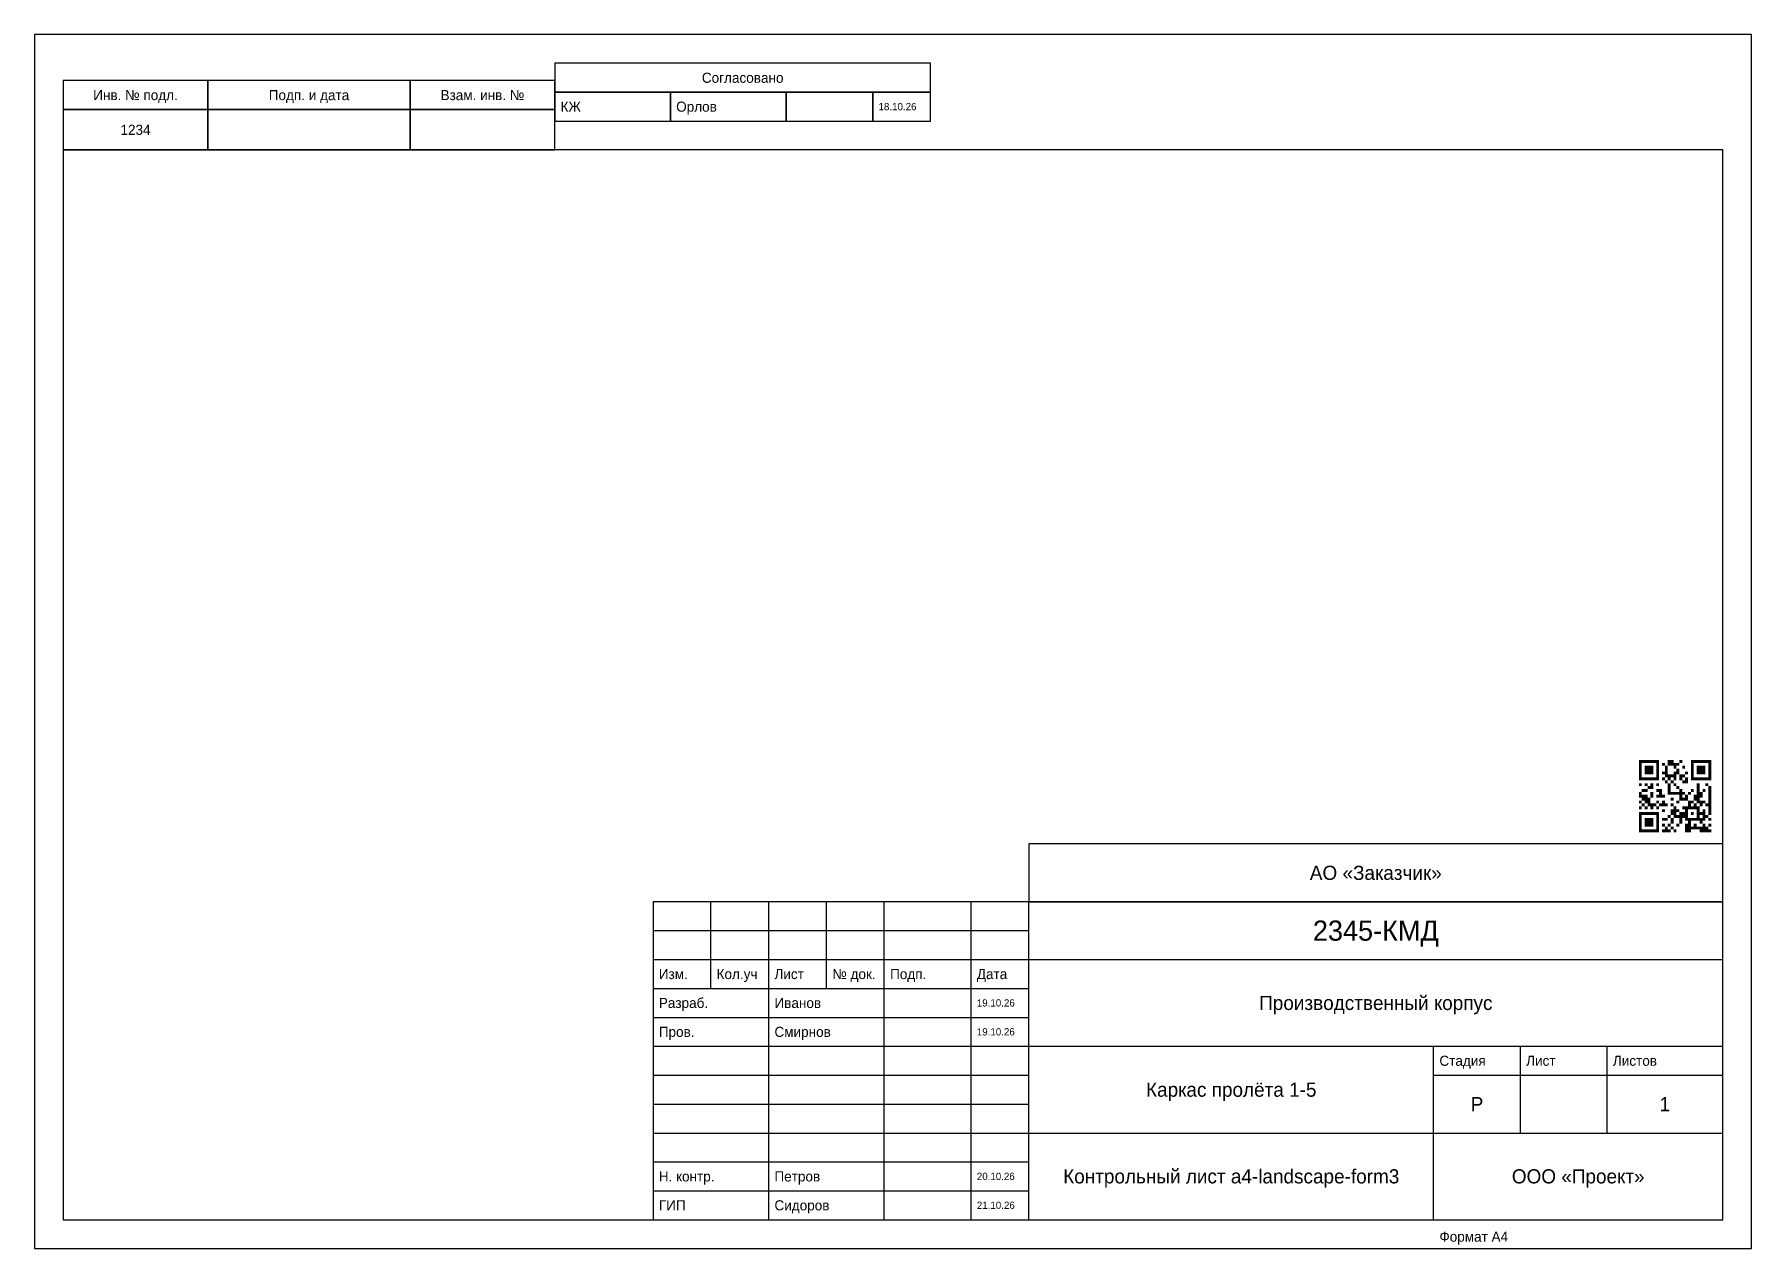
# Model space of a CAD drawing. Header units: millimetres. Extents: x 0 to 297, y 0 to 210.
import ezdxf
from ezdxf.enums import TextEntityAlignment as Align

# ---------------------------------------------------------------- set-up
doc = ezdxf.new("R2010")
doc.units = ezdxf.units.MM
for name, color, linetype in [('OB_FRAME', 7, 'CONTINUOUS'), ('OB_TEXT', 7, 'CONTINUOUS'), ('OB_THIN', 3, 'CONTINUOUS')]:
    doc.layers.add(name, color=color, linetype=linetype)

msp = doc.modelspace()

# ---------------------------------------------------------------- linework, layer by layer
at = {"layer": 'OB_FRAME'}
for p, q in [((292, 60), (107, 60)), ((107, 60), (107, 5)), ((117, 45), (117, 60)), ((127, 5), (127, 60)), ((137, 45), (137, 60)), ((147, 5), (147, 60)), ((162, 5), (162, 60)), ((172, 5), (172, 60)), ((292, 5), (292, 60)), ((172, 50), (292, 50)), ((107, 45), (172, 45)), ((172, 35), (292, 35)), ((242, 5), (242, 35)), ((257, 20), (257, 35)), ((272, 20), (272, 35)), ((172, 20), (292, 20)), ((107, 5), (292, 5))]:
    msp.add_line(p, q, dxfattribs=at)
for points in [[(90, 200), (155, 200), (155, 205), (90, 205), (90, 200)], [(5, 197), (30, 197), (30, 202), (5, 202), (5, 197)], [(30, 197), (65, 197), (65, 202), (30, 202), (30, 197)], [(65, 197), (90, 197), (90, 202), (65, 202), (65, 197)], [(5, 190), (30, 190), (30, 197), (5, 197), (5, 190)], [(30, 190), (65, 190), (65, 197), (30, 197), (30, 190)], [(65, 190), (90, 190), (90, 197), (65, 197), (65, 190)], [(5, 5), (292, 5), (292, 190), (5, 190), (5, 5)], [(172, 60), (292, 60), (292, 70), (172, 70), (172, 60)]]:
    msp.add_lwpolyline(points, dxfattribs=at)
for points in [[(277.5, 84), (278, 84), (277.5, 84.5), (278, 84.5)], [(277.5, 83.5), (278, 83.5), (277.5, 84), (278, 84)], [(277.5, 83), (278, 83), (277.5, 83.5), (278, 83.5)], [(278, 84), (278.5, 84), (278, 84.5), (278.5, 84.5)], [(278.5, 84), (279, 84), (278.5, 84.5), (279, 84.5)], [(278.5, 83), (279, 83), (278.5, 83.5), (279, 83.5)], [(279, 84), (279.5, 84), (279, 84.5), (279.5, 84.5)], [(279, 83), (279.5, 83), (279, 83.5), (279.5, 83.5)], [(279.5, 84), (280, 84), (279.5, 84.5), (280, 84.5)], [(279.5, 83), (280, 83), (279.5, 83.5), (280, 83.5)], [(280, 84), (280.5, 84), (280, 84.5), (280.5, 84.5)], [(280.5, 84), (281, 84), (280.5, 84.5), (281, 84.5)], [(280.5, 83.5), (281, 83.5), (280.5, 84), (281, 84)], [(280.5, 83), (281, 83), (280.5, 83.5), (281, 83.5)], [(281.5, 83.5), (282, 83.5), (281.5, 84), (282, 84)], [(282, 83), (282.5, 83), (282, 83.5), (282.5, 83.5)], [(282.5, 84), (283, 84), (282.5, 84.5), (283, 84.5)], [(282.5, 83.5), (283, 83.5), (282.5, 84), (283, 84)], [(283, 84), (283.5, 84), (283, 84.5), (283.5, 84.5)], [(283, 83.5), (283.5, 83.5), (283, 84), (283.5, 84)], [(283.5, 83.5), (284, 83.5), (283.5, 84), (284, 84)], [(283.5, 83), (284, 83), (283.5, 83.5), (284, 83.5)], [(284, 83.5), (284.5, 83.5), (284, 84), (284.5, 84)], [(284.5, 84), (285, 84), (284.5, 84.5), (285, 84.5)], [(285, 83), (285.5, 83), (285, 83.5), (285.5, 83.5)], [(286.5, 84), (287, 84), (286.5, 84.5), (287, 84.5)], [(286.5, 83.5), (287, 83.5), (286.5, 84), (287, 84)], [(286.5, 83), (287, 83), (286.5, 83.5), (287, 83.5)], [(287, 84), (287.5, 84), (287, 84.5), (287.5, 84.5)], [(287.5, 84), (288, 84), (287.5, 84.5), (288, 84.5)], [(287.5, 83), (288, 83), (287.5, 83.5), (288, 83.5)], [(288, 84), (288.5, 84), (288, 84.5), (288.5, 84.5)], [(288, 83), (288.5, 83), (288, 83.5), (288.5, 83.5)], [(288.5, 84), (289, 84), (288.5, 84.5), (289, 84.5)], [(288.5, 83), (289, 83), (288.5, 83.5), (289, 83.5)], [(289, 84), (289.5, 84), (289, 84.5), (289.5, 84.5)], [(289.5, 84), (290, 84), (289.5, 84.5), (290, 84.5)], [(289.5, 83.5), (290, 83.5), (289.5, 84), (290, 84)], [(289.5, 83), (290, 83), (289.5, 83.5), (290, 83.5)], [(277.5, 82.5), (278, 82.5), (277.5, 83), (278, 83)], [(277.5, 82), (278, 82), (277.5, 82.5), (278, 82.5)], [(277.5, 81.5), (278, 81.5), (277.5, 82), (278, 82)], [(277.5, 81), (278, 81), (277.5, 81.5), (278, 81.5)], [(277.5, 80), (278, 80), (277.5, 80.5), (278, 80.5)], [(278, 81), (278.5, 81), (278, 81.5), (278.5, 81.5)], [(278.5, 82.5), (279, 82.5), (278.5, 83), (279, 83)], [(278.5, 82), (279, 82), (278.5, 82.5), (279, 82.5)], [(278.5, 81), (279, 81), (278.5, 81.5), (279, 81.5)], [(278.5, 80), (279, 80), (278.5, 80.5), (279, 80.5)], [(279, 82.5), (279.5, 82.5), (279, 83), (279.5, 83)], [(279, 82), (279.5, 82), (279, 82.5), (279.5, 82.5)], [(279, 81), (279.5, 81), (279, 81.5), (279.5, 81.5)], [(279.5, 82.5), (280, 82.5), (279.5, 83), (280, 83)], [(279.5, 82), (280, 82), (279.5, 82.5), (280, 82.5)], [(279.5, 81), (280, 81), (279.5, 81.5), (280, 81.5)], [(279.5, 80), (280, 80), (279.5, 80.5), (280, 80.5)], [(280, 81), (280.5, 81), (280, 81.5), (280.5, 81.5)], [(280.5, 82.5), (281, 82.5), (280.5, 83), (281, 83)], [(280.5, 82), (281, 82), (280.5, 82.5), (281, 82.5)], [(280.5, 81.5), (281, 81.5), (280.5, 82), (281, 82)], [(280.5, 81), (281, 81), (280.5, 81.5), (281, 81.5)], [(280.5, 80), (281, 80), (280.5, 80.5), (281, 80.5)], [(281.5, 82), (282, 82), (281.5, 82.5), (282, 82.5)], [(281.5, 81), (282, 81), (281.5, 81.5), (282, 81.5)], [(282, 82.5), (282.5, 82.5), (282, 83), (282.5, 83)], [(282, 82), (282.5, 82), (282, 82.5), (282.5, 82.5)], [(282, 81.5), (282.5, 81.5), (282, 82), (282.5, 82)], [(282, 80.5), (282.5, 80.5), (282, 81), (282.5, 81)], [(282.5, 81.5), (283, 81.5), (282.5, 82), (283, 82)], [(282.5, 81), (283, 81), (282.5, 81.5), (283, 81.5)], [(282.5, 80), (283, 80), (282.5, 80.5), (283, 80.5)], [(283, 81.5), (283.5, 81.5), (283, 82), (283.5, 82)], [(283, 80.5), (283.5, 80.5), (283, 81), (283.5, 81)], [(283.5, 82), (284, 82), (283.5, 82.5), (284, 82.5)], [(283.5, 81.5), (284, 81.5), (283.5, 82), (284, 82)], [(283.5, 81), (284, 81), (283.5, 81.5), (284, 81.5)], [(283.5, 80), (284, 80), (283.5, 80.5), (284, 80.5)], [(284, 82.5), (284.5, 82.5), (284, 83), (284.5, 83)], [(284, 82), (284.5, 82), (284, 82.5), (284.5, 82.5)], [(284.5, 81.5), (285, 81.5), (284.5, 82), (285, 82)], [(284.5, 81), (285, 81), (284.5, 81.5), (285, 81.5)], [(285, 81.5), (285.5, 81.5), (285, 82), (285.5, 82)], [(285, 80.5), (285.5, 80.5), (285, 81), (285.5, 81)], [(285.5, 82), (286, 82), (285.5, 82.5), (286, 82.5)], [(285.5, 81), (286, 81), (285.5, 81.5), (286, 81.5)], [(285.5, 80.5), (286, 80.5), (285.5, 81), (286, 81)], [(286.5, 82.5), (287, 82.5), (286.5, 83), (287, 83)], [(286.5, 82), (287, 82), (286.5, 82.5), (287, 82.5)], [(286.5, 81.5), (287, 81.5), (286.5, 82), (287, 82)], [(286.5, 81), (287, 81), (286.5, 81.5), (287, 81.5)], [(287, 81), (287.5, 81), (287, 81.5), (287.5, 81.5)], [(287.5, 82.5), (288, 82.5), (287.5, 83), (288, 83)], [(287.5, 82), (288, 82), (287.5, 82.5), (288, 82.5)], [(287.5, 81), (288, 81), (287.5, 81.5), (288, 81.5)], [(287.5, 80), (288, 80), (287.5, 80.5), (288, 80.5)], [(288, 82.5), (288.5, 82.5), (288, 83), (288.5, 83)], [(288, 82), (288.5, 82), (288, 82.5), (288.5, 82.5)], [(288, 81), (288.5, 81), (288, 81.5), (288.5, 81.5)], [(288.5, 82.5), (289, 82.5), (288.5, 83), (289, 83)], [(288.5, 82), (289, 82), (288.5, 82.5), (289, 82.5)], [(288.5, 81), (289, 81), (288.5, 81.5), (289, 81.5)], [(289, 81), (289.5, 81), (289, 81.5), (289.5, 81.5)], [(289, 80), (289.5, 80), (289, 80.5), (289.5, 80.5)], [(289.5, 82.5), (290, 82.5), (289.5, 83), (290, 83)], [(289.5, 82), (290, 82), (289.5, 82.5), (290, 82.5)], [(289.5, 81.5), (290, 81.5), (289.5, 82), (290, 82)], [(289.5, 81), (290, 81), (289.5, 81.5), (290, 81.5)], [(277.5, 78.5), (278, 78.5), (277.5, 79), (278, 79)], [(277.5, 78), (278, 78), (277.5, 78.5), (278, 78.5)], [(277.5, 77), (278, 77), (277.5, 77.5), (278, 77.5)], [(278, 79), (278.5, 79), (278, 79.5), (278.5, 79.5)], [(278, 78), (278.5, 78), (278, 78.5), (278.5, 78.5)], [(278, 77.5), (278.5, 77.5), (278, 78), (278.5, 78)], [(278.5, 79), (279, 79), (278.5, 79.5), (279, 79.5)], [(278.5, 78), (279, 78), (278.5, 78.5), (279, 78.5)], [(278.5, 77.5), (279, 77.5), (278.5, 78), (279, 78)], [(278.5, 77), (279, 77), (278.5, 77.5), (279, 77.5)], [(279, 79.5), (279.5, 79.5), (279, 80), (279.5, 80)], [(279, 77.5), (279.5, 77.5), (279, 78), (279.5, 78)], [(279, 77), (279.5, 77), (279, 77.5), (279.5, 77.5)], [(279.5, 79.5), (280, 79.5), (279.5, 80), (280, 80)], [(279.5, 78.5), (280, 78.5), (279.5, 79), (280, 79)], [(279.5, 78), (280, 78), (279.5, 78.5), (280, 78.5)], [(280.5, 79), (281, 79), (280.5, 79.5), (281, 79.5)], [(280.5, 78), (281, 78), (280.5, 78.5), (281, 78.5)], [(280.5, 77), (281, 77), (280.5, 77.5), (281, 77.5)], [(281, 79), (281.5, 79), (281, 79.5), (281.5, 79.5)], [(281, 78.5), (281.5, 78.5), (281, 79), (281.5, 79)], [(281, 78), (281.5, 78), (281, 78.5), (281.5, 78.5)], [(281.5, 78), (282, 78), (281.5, 78.5), (282, 78.5)], [(281.5, 77), (282, 77), (281.5, 77.5), (282, 77.5)], [(282.5, 79.5), (283, 79.5), (282.5, 80), (283, 80)], [(282.5, 79), (283, 79), (282.5, 79.5), (283, 79.5)], [(282.5, 78.5), (283, 78.5), (282.5, 79), (283, 79)], [(283, 78.5), (283.5, 78.5), (283, 79), (283.5, 79)], [(283, 77.5), (283.5, 77.5), (283, 78), (283.5, 78)], [(283.5, 78.5), (284, 78.5), (283.5, 79), (284, 79)], [(284, 79.5), (284.5, 79.5), (284, 80), (284.5, 80)], [(284, 78.5), (284.5, 78.5), (284, 79), (284.5, 79)], [(284, 77), (284.5, 77), (284, 77.5), (284.5, 77.5)], [(284.5, 79), (285, 79), (284.5, 79.5), (285, 79.5)], [(284.5, 78.5), (285, 78.5), (284.5, 79), (285, 79)], [(284.5, 78), (285, 78), (284.5, 78.5), (285, 78.5)], [(284.5, 77.5), (285, 77.5), (284.5, 78), (285, 78)], [(285, 78.5), (285.5, 78.5), (285, 79), (285.5, 79)], [(285, 77.5), (285.5, 77.5), (285, 78), (285.5, 78)], [(285.5, 78), (286, 78), (285.5, 78.5), (286, 78.5)], [(285.5, 77.5), (286, 77.5), (285.5, 78), (286, 78)], [(286, 78.5), (286.5, 78.5), (286, 79), (286.5, 79)], [(286, 77), (286.5, 77), (286, 77.5), (286.5, 77.5)], [(286.5, 79), (287, 79), (286.5, 79.5), (287, 79.5)], [(286.5, 77), (287, 77), (286.5, 77.5), (287, 77.5)], [(287, 78), (287.5, 78), (287, 78.5), (287.5, 78.5)], [(287, 77.5), (287.5, 77.5), (287, 78), (287.5, 78)], [(287.5, 79.5), (288, 79.5), (287.5, 80), (288, 80)], [(287.5, 79), (288, 79), (287.5, 79.5), (288, 79.5)], [(287.5, 78.5), (288, 78.5), (287.5, 79), (288, 79)], [(287.5, 78), (288, 78), (287.5, 78.5), (288, 78.5)], [(287.5, 77.5), (288, 77.5), (287.5, 78), (288, 78)], [(287.5, 77), (288, 77), (287.5, 77.5), (288, 77.5)], [(288, 78.5), (288.5, 78.5), (288, 79), (288.5, 79)], [(288, 78), (288.5, 78), (288, 78.5), (288.5, 78.5)], [(288, 77), (288.5, 77), (288, 77.5), (288.5, 77.5)], [(288.5, 79), (289, 79), (288.5, 79.5), (289, 79.5)], [(288.5, 77), (289, 77), (288.5, 77.5), (289, 77.5)], [(289.5, 79.5), (290, 79.5), (289.5, 80), (290, 80)], [(289.5, 79), (290, 79), (289.5, 79.5), (290, 79.5)], [(289.5, 78.5), (290, 78.5), (289.5, 79), (290, 79)], [(289.5, 78), (290, 78), (289.5, 78.5), (290, 78.5)], [(289.5, 77.5), (290, 77.5), (289.5, 78), (290, 78)], [(289.5, 77), (290, 77), (289.5, 77.5), (290, 77.5)], [(277.5, 76), (278, 76), (277.5, 76.5), (278, 76.5)], [(277.5, 75), (278, 75), (277.5, 75.5), (278, 75.5)], [(277.5, 74.5), (278, 74.5), (277.5, 75), (278, 75)], [(277.5, 74), (278, 74), (277.5, 74.5), (278, 74.5)], [(278, 76.5), (278.5, 76.5), (278, 77), (278.5, 77)], [(278, 75), (278.5, 75), (278, 75.5), (278.5, 75.5)], [(278.5, 76), (279, 76), (278.5, 76.5), (279, 76.5)], [(278.5, 75), (279, 75), (278.5, 75.5), (279, 75.5)], [(278.5, 74), (279, 74), (278.5, 74.5), (279, 74.5)], [(279, 76.5), (279.5, 76.5), (279, 77), (279.5, 77)], [(279, 75), (279.5, 75), (279, 75.5), (279.5, 75.5)], [(279, 74), (279.5, 74), (279, 74.5), (279.5, 74.5)], [(279.5, 76.5), (280, 76.5), (279.5, 77), (280, 77)], [(279.5, 76), (280, 76), (279.5, 76.5), (280, 76.5)], [(279.5, 75), (280, 75), (279.5, 75.5), (280, 75.5)], [(279.5, 74), (280, 74), (279.5, 74.5), (280, 74.5)], [(280, 76.5), (280.5, 76.5), (280, 77), (280.5, 77)], [(280, 75), (280.5, 75), (280, 75.5), (280.5, 75.5)], [(280.5, 76), (281, 76), (280.5, 76.5), (281, 76.5)], [(280.5, 75), (281, 75), (280.5, 75.5), (281, 75.5)], [(280.5, 74.5), (281, 74.5), (280.5, 75), (281, 75)], [(280.5, 74), (281, 74), (280.5, 74.5), (281, 74.5)], [(281, 76.5), (281.5, 76.5), (281, 77), (281.5, 77)], [(281.5, 76.5), (282, 76.5), (281.5, 77), (282, 77)], [(281.5, 75.5), (282, 75.5), (281.5, 76), (282, 76)], [(281.5, 74), (282, 74), (281.5, 74.5), (282, 74.5)], [(282, 76.5), (282.5, 76.5), (282, 77), (282.5, 77)], [(282, 74), (282.5, 74), (282, 74.5), (282.5, 74.5)], [(282.5, 74.5), (283, 74.5), (282.5, 75), (283, 75)], [(283, 76.5), (283.5, 76.5), (283, 77), (283.5, 77)], [(283, 75.5), (283.5, 75.5), (283, 76), (283.5, 76)], [(283, 75), (283.5, 75), (283, 75.5), (283.5, 75.5)], [(283, 74), (283.5, 74), (283, 74.5), (283.5, 74.5)], [(283.5, 76), (284, 76), (283.5, 76.5), (284, 76.5)], [(283.5, 75.5), (284, 75.5), (283.5, 76), (284, 76)], [(283.5, 75), (284, 75), (283.5, 75.5), (284, 75.5)], [(283.5, 74.5), (284, 74.5), (283.5, 75), (284, 75)], [(284, 75.5), (284.5, 75.5), (284, 76), (284.5, 76)], [(284, 74.5), (284.5, 74.5), (284, 75), (284.5, 75)], [(284.5, 75), (285, 75), (284.5, 75.5), (285, 75.5)], [(284.5, 74.5), (285, 74.5), (284.5, 75), (285, 75)], [(284.5, 74), (285, 74), (284.5, 74.5), (285, 74.5)], [(285, 76), (285.5, 76), (285, 76.5), (285.5, 76.5)], [(285, 75), (285.5, 75), (285, 75.5), (285.5, 75.5)], [(285, 74.5), (285.5, 74.5), (285, 75), (285.5, 75)], [(285.5, 76), (286, 76), (285.5, 76.5), (286, 76.5)], [(285.5, 75.5), (286, 75.5), (285.5, 76), (286, 76)], [(285.5, 75), (286, 75), (285.5, 75.5), (286, 75.5)], [(285.5, 74.5), (286, 74.5), (285.5, 75), (286, 75)], [(285.5, 74), (286, 74), (285.5, 74.5), (286, 74.5)], [(286, 76.5), (286.5, 76.5), (286, 77), (286.5, 77)], [(286, 76), (286.5, 76), (286, 76.5), (286.5, 76.5)], [(286, 74), (286.5, 74), (286, 74.5), (286.5, 74.5)], [(286.5, 76), (287, 76), (286.5, 76.5), (287, 76.5)], [(286.5, 75), (287, 75), (286.5, 75.5), (287, 75.5)], [(286.5, 74), (287, 74), (286.5, 74.5), (287, 74.5)], [(287, 76.5), (287.5, 76.5), (287, 77), (287.5, 77)], [(287, 76), (287.5, 76), (287, 76.5), (287.5, 76.5)], [(287, 74), (287.5, 74), (287, 74.5), (287.5, 74.5)], [(287.5, 76), (288, 76), (287.5, 76.5), (288, 76.5)], [(287.5, 75.5), (288, 75.5), (287.5, 76), (288, 76)], [(287.5, 75), (288, 75), (287.5, 75.5), (288, 75.5)], [(287.5, 74.5), (288, 74.5), (287.5, 75), (288, 75)], [(287.5, 74), (288, 74), (287.5, 74.5), (288, 74.5)], [(288, 76.5), (288.5, 76.5), (288, 77), (288.5, 77)], [(288, 75), (288.5, 75), (288, 75.5), (288.5, 75.5)], [(288, 74), (288.5, 74), (288, 74.5), (288.5, 74.5)], [(288.5, 75.5), (289, 75.5), (288.5, 76), (289, 76)], [(288.5, 75), (289, 75), (288.5, 75.5), (289, 75.5)], [(288.5, 74.5), (289, 74.5), (288.5, 75), (289, 75)], [(288.5, 74), (289, 74), (288.5, 74.5), (289, 74.5)], [(289, 76.5), (289.5, 76.5), (289, 77), (289.5, 77)], [(289, 74.5), (289.5, 74.5), (289, 75), (289.5, 75)], [(289.5, 76.5), (290, 76.5), (289.5, 77), (290, 77)], [(289.5, 76), (290, 76), (289.5, 76.5), (290, 76.5)], [(289.5, 75.5), (290, 75.5), (289.5, 76), (290, 76)], [(289.5, 75), (290, 75), (289.5, 75.5), (290, 75.5)], [(289.5, 74), (290, 74), (289.5, 74.5), (290, 74.5)], [(277.5, 73.5), (278, 73.5), (277.5, 74), (278, 74)], [(277.5, 73), (278, 73), (277.5, 73.5), (278, 73.5)], [(277.5, 72.5), (278, 72.5), (277.5, 73), (278, 73)], [(277.5, 72), (278, 72), (277.5, 72.5), (278, 72.5)], [(278, 72), (278.5, 72), (278, 72.5), (278.5, 72.5)], [(278.5, 73.5), (279, 73.5), (278.5, 74), (279, 74)], [(278.5, 73), (279, 73), (278.5, 73.5), (279, 73.5)], [(278.5, 72), (279, 72), (278.5, 72.5), (279, 72.5)], [(279, 73.5), (279.5, 73.5), (279, 74), (279.5, 74)], [(279, 73), (279.5, 73), (279, 73.5), (279.5, 73.5)], [(279, 72), (279.5, 72), (279, 72.5), (279.5, 72.5)], [(279.5, 73.5), (280, 73.5), (279.5, 74), (280, 74)], [(279.5, 73), (280, 73), (279.5, 73.5), (280, 73.5)], [(279.5, 72), (280, 72), (279.5, 72.5), (280, 72.5)], [(280, 72), (280.5, 72), (280, 72.5), (280.5, 72.5)], [(280.5, 73.5), (281, 73.5), (280.5, 74), (281, 74)], [(280.5, 73), (281, 73), (280.5, 73.5), (281, 73.5)], [(280.5, 72.5), (281, 72.5), (280.5, 73), (281, 73)], [(280.5, 72), (281, 72), (280.5, 72.5), (281, 72.5)], [(281.5, 73), (282, 73), (281.5, 73.5), (282, 73.5)], [(281.5, 72), (282, 72), (281.5, 72.5), (282, 72.5)], [(282, 72.5), (282.5, 72.5), (282, 73), (282.5, 73)], [(282, 72), (282.5, 72), (282, 72.5), (282.5, 72.5)], [(282.5, 73), (283, 73), (282.5, 73.5), (283, 73.5)], [(282.5, 72), (283, 72), (282.5, 72.5), (283, 72.5)], [(283, 73.5), (283.5, 73.5), (283, 74), (283.5, 74)], [(283, 72.5), (283.5, 72.5), (283, 73), (283.5, 73)], [(283.5, 72), (284, 72), (283.5, 72.5), (284, 72.5)], [(284, 73), (284.5, 73), (284, 73.5), (284.5, 73.5)], [(284.5, 73.5), (285, 73.5), (284.5, 74), (285, 74)], [(285.5, 73), (286, 73), (285.5, 73.5), (286, 73.5)], [(285.5, 72.5), (286, 72.5), (285.5, 73), (286, 73)], [(285.5, 72), (286, 72), (285.5, 72.5), (286, 72.5)], [(286, 73.5), (286.5, 73.5), (286, 74), (286.5, 74)], [(286, 73), (286.5, 73), (286, 73.5), (286.5, 73.5)], [(286, 72.5), (286.5, 72.5), (286, 73), (286.5, 73)], [(286, 72), (286.5, 72), (286, 72.5), (286.5, 72.5)], [(286.5, 72.5), (287, 72.5), (286.5, 73), (287, 73)], [(287, 73), (287.5, 73), (287, 73.5), (287.5, 73.5)], [(287, 72.5), (287.5, 72.5), (287, 73), (287.5, 73)], [(287.5, 72.5), (288, 72.5), (287.5, 73), (288, 73)], [(288, 73.5), (288.5, 73.5), (288, 74), (288.5, 74)], [(288, 72.5), (288.5, 72.5), (288, 73), (288.5, 73)], [(288, 72), (288.5, 72), (288, 72.5), (288.5, 72.5)], [(288.5, 73), (289, 73), (288.5, 73.5), (289, 73.5)], [(288.5, 72.5), (289, 72.5), (288.5, 73), (289, 73)], [(288.5, 72), (289, 72), (288.5, 72.5), (289, 72.5)], [(289, 72.5), (289.5, 72.5), (289, 73), (289.5, 73)], [(289, 72), (289.5, 72), (289, 72.5), (289.5, 72.5)], [(289.5, 73), (290, 73), (289.5, 73.5), (290, 73.5)], [(289.5, 72), (290, 72), (289.5, 72.5), (290, 72.5)]]:
    msp.add_solid(points, dxfattribs=at)
at = {"layer": 'OB_THIN'}
for p, q in [((107, 55), (172, 55)), ((107, 50), (172, 50)), ((107, 40), (172, 40)), ((107, 35), (172, 35)), ((107, 30), (172, 30)), ((242, 30), (292, 30)), ((107, 25), (172, 25)), ((107, 20), (172, 20)), ((107, 15), (172, 15)), ((107, 10), (172, 10))]:
    msp.add_line(p, q, dxfattribs=at)
for points in [[(0, 0), (297, 0), (297, 210), (0, 210), (0, 0)], [(90, 195), (110, 195), (110, 200), (90, 200), (90, 195)], [(110, 195), (130, 195), (130, 200), (110, 200), (110, 195)], [(130, 195), (145, 195), (145, 200), (130, 200), (130, 195)], [(145, 195), (155, 195), (155, 200), (145, 200), (145, 195)]]:
    msp.add_lwpolyline(points, dxfattribs=at)

# ---------------------------------------------------------------- texts
at = {"layer": 'OB_TEXT'}
for s, height, p in [('Согласовано', 1.75, (122.5, 201.62)), ('Инв. № подл.', 1.75, (17.5, 198.62)), ('Подп. и дата', 1.75, (47.5, 198.62)), ('Взам. инв. №', 1.75, (77.5, 198.62)), ('1234', 1.75, (17.5, 192.62)), ('АО «Заказчик»', 2.45, (232, 63.77)), ('2345-КМД', 3.5, (232, 53.25)), ('Производственный корпус', 2.45, (232, 41.27)), ('Каркас пролёта 1-5', 2.45, (207, 26.27)), ('Р', 2.45, (249.5, 23.77)), ('1', 2.45, (282, 23.77)), ('Контрольный лист a4-landscape-form3', 2.45, (207, 11.28)), ('ООО «Проект»', 2.45, (267, 11.28))]:
    msp.add_text(s, height=height, dxfattribs=at).set_placement(p, align=Align.CENTER)
for s, height, p in [('КЖ', 1.75, (91, 196.62)), ('Орлов', 1.75, (111, 196.62)), ('18.10.26', 1.26, (146, 196.87)), ('Изм.', 1.75, (108, 46.62)), ('Кол.уч', 1.75, (118, 46.62)), ('Лист', 1.75, (128, 46.62)), ('№ док.', 1.75, (138, 46.62)), ('Подп.', 1.75, (148, 46.62)), ('Дата', 1.75, (163, 46.62)), ('Разраб.', 1.75, (108, 41.62)), ('Иванов', 1.75, (128, 41.62)), ('19.10.26', 1.26, (163, 41.87)), ('Пров.', 1.75, (108, 36.62)), ('Смирнов', 1.75, (128, 36.62)), ('19.10.26', 1.26, (163, 36.87)), ('Стадия', 1.75, (243, 31.62)), ('Лист', 1.75, (258, 31.62)), ('Листов', 1.75, (273, 31.62)), ('Н. контр.', 1.75, (108, 11.62)), ('Петров', 1.75, (128, 11.62)), ('20.10.26', 1.26, (163, 11.87)), ('ГИП', 1.75, (108, 6.62)), ('Сидоров', 1.75, (128, 6.62)), ('21.10.26', 1.26, (163, 6.87)), ('Формат A4', 1.75, (243, 1.2))]:
    msp.add_text(s, height=height, dxfattribs=at).set_placement(p)

doc.saveas('drawing.dxf')
